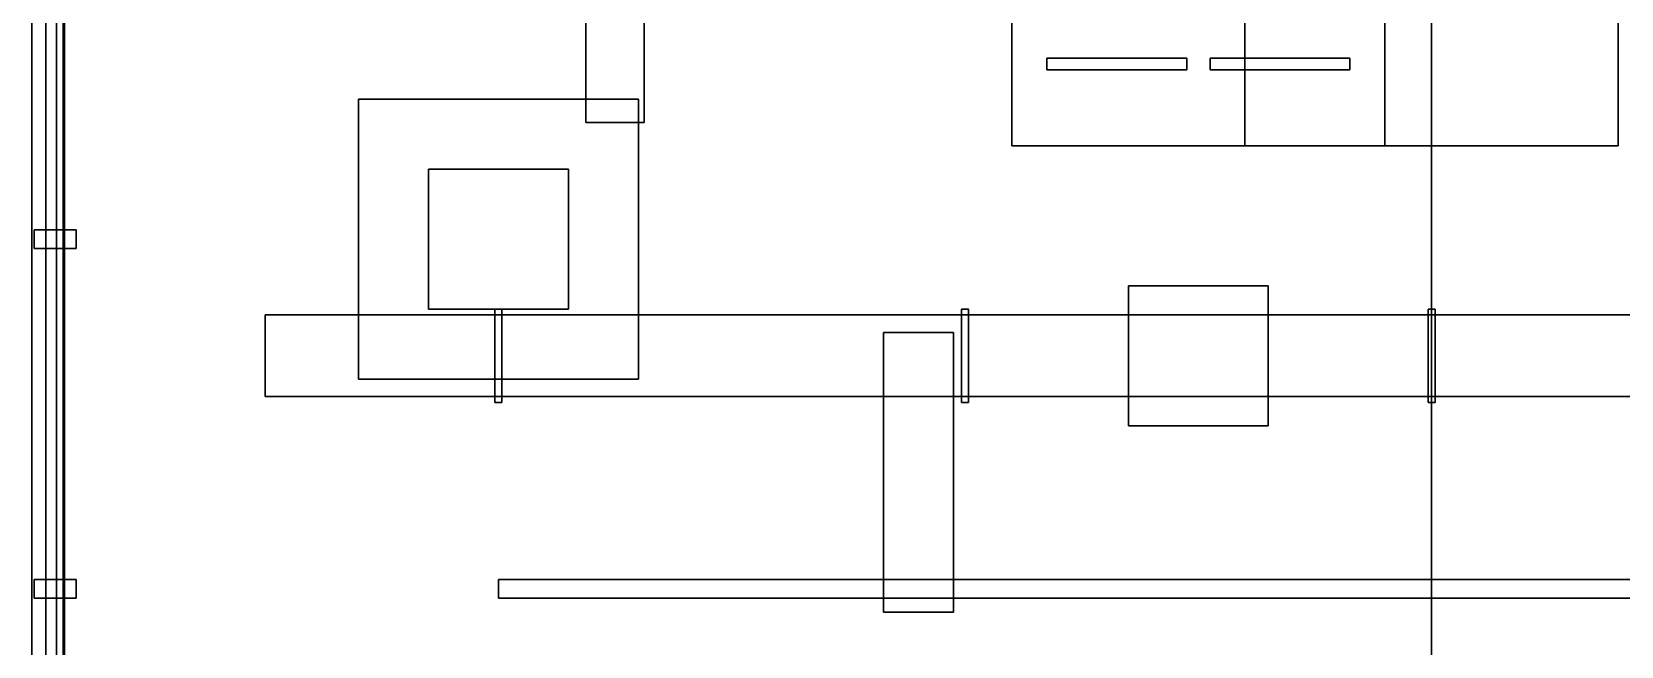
# Model space of a CAD drawing. Extents: x -17000 to 17000, y -13300 to 12090.
# Drawn here: x -17000 to -10188, y -5245 to -2611 of the extents above; entities that cross this region are included whole.
import ezdxf

# ---------------------------------------------------------------- set-up
doc = ezdxf.new("R2010")
doc.units = 0
for name, color, linetype in [('A-FURN', 30, 'CONTINUOUS'), ('A-GLAZ', 5, 'CONTINUOUS'), ('A-WALL', 7, 'CONTINUOUS'), ('E-LITE', 2, 'CONTINUOUS'), ('E-RACK', 5, 'CONTINUOUS'), ('E-TRAY', 1, 'CONTINUOUS'), ('F-SPRN', 1, 'CONTINUOUS'), ('S-COLS', 9, 'CONTINUOUS'), ('S-SLAB', 8, 'CONTINUOUS')]:
    doc.layers.add(name, color=color, linetype=linetype)

msp = doc.modelspace()

# ---------------------------------------------------------------- linework, layer by layer
at = {"layer": 'A-FURN'}
for points in [[(-12800, -3100, 12150), (-11200, -3100, 12150), (-11200, -1900, 12150), (-12800, -1900, 12150)], [(-11200, -3100, 11400), (-12800, -3100, 11400), (-12800, -1900, 11400), (-11200, -1900, 11400)], [(-12800, -3100, 11400), (-12800, -3100, 12150), (-12800, -1900, 12150), (-12800, -1900, 11400)], [(-12800, -3100, 15950), (-11200, -3100, 15950), (-11200, -1900, 15950), (-12800, -1900, 15950)], [(-11200, -3100, 15200), (-12800, -3100, 15200), (-12800, -1900, 15200), (-11200, -1900, 15200)], [(-12800, -3100, 15200), (-12800, -3100, 15950), (-12800, -1900, 15950), (-12800, -1900, 15200)], [(-11800, -3100, 4550), (-10200, -3100, 4550), (-10200, -1900, 4550), (-11800, -1900, 4550)], [(-10200, -3100, 3800), (-11800, -3100, 3800), (-11800, -1900, 3800), (-10200, -1900, 3800)], [(-11800, -3100, 3800), (-11800, -3100, 4550), (-11800, -1900, 4550), (-11800, -1900, 3800)], [(-11800, -3100, 8350), (-10200, -3100, 8350), (-10200, -1900, 8350), (-11800, -1900, 8350)], [(-10200, -3100, 7600), (-11800, -3100, 7600), (-11800, -1900, 7600), (-10200, -1900, 7600)], [(-11800, -3100, 7600), (-11800, -3100, 8350), (-11800, -1900, 8350), (-11800, -1900, 7600)], [(-11800, -3100, 19750), (-10200, -3100, 19750), (-10200, -1900, 19750), (-11800, -1900, 19750)], [(-10200, -3100, 19000), (-11800, -3100, 19000), (-11800, -1900, 19000), (-10200, -1900, 19000)], [(-11800, -3100, 19000), (-11800, -3100, 19750), (-11800, -1900, 19750), (-11800, -1900, 19000)], [(-11200, -3100, 11400), (-11200, -1900, 11400), (-11200, -1900, 12150), (-11200, -3100, 12150)], [(-11200, -3100, 15200), (-11200, -1900, 15200), (-11200, -1900, 15950), (-11200, -3100, 15950)], [(-10200, -3100, 3800), (-10200, -1900, 3800), (-10200, -1900, 4550), (-10200, -3100, 4550)], [(-10200, -3100, 7600), (-10200, -1900, 7600), (-10200, -1900, 8350), (-10200, -3100, 8350)], [(-10200, -3100, 19000), (-10200, -1900, 19000), (-10200, -1900, 19750), (-10200, -3100, 19750)], [(-12650, -2775, 12540), (-12050, -2775, 12540), (-12050, -2725, 12540), (-12650, -2725, 12540)], [(-12050, -2775, 12160), (-12650, -2775, 12160), (-12650, -2725, 12160), (-12050, -2725, 12160)], [(-12650, -2725, 12160), (-12650, -2725, 12540), (-12050, -2725, 12540), (-12050, -2725, 12160)], [(-12650, -2775, 12160), (-12650, -2775, 12540), (-12650, -2725, 12540), (-12650, -2725, 12160)], [(-12650, -2775, 16340), (-12050, -2775, 16340), (-12050, -2725, 16340), (-12650, -2725, 16340)], [(-12050, -2775, 15960), (-12650, -2775, 15960), (-12650, -2725, 15960), (-12050, -2725, 15960)], [(-12650, -2725, 15960), (-12650, -2725, 16340), (-12050, -2725, 16340), (-12050, -2725, 15960)], [(-12650, -2775, 15960), (-12650, -2775, 16340), (-12650, -2725, 16340), (-12650, -2725, 15960)], [(-12050, -2775, 12160), (-12050, -2725, 12160), (-12050, -2725, 12540), (-12050, -2775, 12540)], [(-12050, -2775, 15960), (-12050, -2725, 15960), (-12050, -2725, 16340), (-12050, -2775, 16340)], [(-11950, -2775, 12540), (-11350, -2775, 12540), (-11350, -2725, 12540), (-11950, -2725, 12540)], [(-11350, -2775, 12160), (-11950, -2775, 12160), (-11950, -2725, 12160), (-11350, -2725, 12160)], [(-11950, -2725, 12160), (-11950, -2725, 12540), (-11350, -2725, 12540), (-11350, -2725, 12160)], [(-11950, -2775, 12160), (-11950, -2775, 12540), (-11950, -2725, 12540), (-11950, -2725, 12160)], [(-11950, -2775, 16340), (-11350, -2775, 16340), (-11350, -2725, 16340), (-11950, -2725, 16340)], [(-11350, -2775, 15960), (-11950, -2775, 15960), (-11950, -2725, 15960), (-11350, -2725, 15960)], [(-11950, -2725, 15960), (-11950, -2725, 16340), (-11350, -2725, 16340), (-11350, -2725, 15960)], [(-11950, -2775, 15960), (-11950, -2775, 16340), (-11950, -2725, 16340), (-11950, -2725, 15960)], [(-11350, -2775, 12160), (-11350, -2725, 12160), (-11350, -2725, 12540), (-11350, -2775, 12540)], [(-11350, -2775, 15960), (-11350, -2725, 15960), (-11350, -2725, 16340), (-11350, -2775, 16340)], [(-12650, -2775, 12160), (-12050, -2775, 12160), (-12050, -2775, 12540), (-12650, -2775, 12540)], [(-12650, -2775, 15960), (-12050, -2775, 15960), (-12050, -2775, 16340), (-12650, -2775, 16340)], [(-11950, -2775, 12160), (-11350, -2775, 12160), (-11350, -2775, 12540), (-11950, -2775, 12540)], [(-11950, -2775, 15960), (-11350, -2775, 15960), (-11350, -2775, 16340), (-11950, -2775, 16340)], [(-12800, -3100, 11400), (-11200, -3100, 11400), (-11200, -3100, 12150), (-12800, -3100, 12150)], [(-12800, -3100, 15200), (-11200, -3100, 15200), (-11200, -3100, 15950), (-12800, -3100, 15950)], [(-11800, -3100, 3800), (-10200, -3100, 3800), (-10200, -3100, 4550), (-11800, -3100, 4550)], [(-11800, -3100, 7600), (-10200, -3100, 7600), (-10200, -3100, 8350), (-11800, -3100, 8350)], [(-11800, -3100, 19000), (-10200, -3100, 19000), (-10200, -3100, 19750), (-11800, -3100, 19750)]]:
    msp.add_3dface(points, dxfattribs=at)
at = {"layer": 'A-GLAZ'}
for points in [[(-16940, -11900, 940), (-16860, -11900, 940), (-16860, 11900, 940), (-16940, 11900, 940)], [(-16860, -11900, 860), (-16940, -11900, 860), (-16940, 11900, 860), (-16860, 11900, 860)], [(-16940, -11900, 860), (-16940, -11900, 940), (-16940, 11900, 940), (-16940, 11900, 860)], [(-16940, -11900, 2840), (-16860, -11900, 2840), (-16860, 11900, 2840), (-16940, 11900, 2840)], [(-16860, -11900, 2760), (-16940, -11900, 2760), (-16940, 11900, 2760), (-16860, 11900, 2760)], [(-16940, -11900, 2760), (-16940, -11900, 2840), (-16940, 11900, 2840), (-16940, 11900, 2760)], [(-16940, -11900, 3640), (-16860, -11900, 3640), (-16860, 11900, 3640), (-16940, 11900, 3640)], [(-16860, -11900, 3560), (-16940, -11900, 3560), (-16940, 11900, 3560), (-16860, 11900, 3560)], [(-16940, -11900, 3560), (-16940, -11900, 3640), (-16940, 11900, 3640), (-16940, 11900, 3560)], [(-16940, -11900, 4740), (-16860, -11900, 4740), (-16860, 11900, 4740), (-16940, 11900, 4740)], [(-16860, -11900, 4660), (-16940, -11900, 4660), (-16940, 11900, 4660), (-16860, 11900, 4660)], [(-16940, -11900, 4660), (-16940, -11900, 4740), (-16940, 11900, 4740), (-16940, 11900, 4660)], [(-16940, -11900, 6640), (-16860, -11900, 6640), (-16860, 11900, 6640), (-16940, 11900, 6640)], [(-16860, -11900, 6560), (-16940, -11900, 6560), (-16940, 11900, 6560), (-16860, 11900, 6560)], [(-16940, -11900, 6560), (-16940, -11900, 6640), (-16940, 11900, 6640), (-16940, 11900, 6560)], [(-16940, -11900, 7440), (-16860, -11900, 7440), (-16860, 11900, 7440), (-16940, 11900, 7440)], [(-16860, -11900, 7360), (-16940, -11900, 7360), (-16940, 11900, 7360), (-16860, 11900, 7360)], [(-16940, -11900, 7360), (-16940, -11900, 7440), (-16940, 11900, 7440), (-16940, 11900, 7360)], [(-16940, -11900, 8540), (-16860, -11900, 8540), (-16860, 11900, 8540), (-16940, 11900, 8540)], [(-16860, -11900, 8460), (-16940, -11900, 8460), (-16940, 11900, 8460), (-16860, 11900, 8460)], [(-16940, -11900, 8460), (-16940, -11900, 8540), (-16940, 11900, 8540), (-16940, 11900, 8460)], [(-16940, -11900, 10440), (-16860, -11900, 10440), (-16860, 11900, 10440), (-16940, 11900, 10440)], [(-16860, -11900, 10360), (-16940, -11900, 10360), (-16940, 11900, 10360), (-16860, 11900, 10360)], [(-16940, -11900, 10360), (-16940, -11900, 10440), (-16940, 11900, 10440), (-16940, 11900, 10360)], [(-16940, -11900, 11240), (-16860, -11900, 11240), (-16860, 11900, 11240), (-16940, 11900, 11240)], [(-16860, -11900, 11160), (-16940, -11900, 11160), (-16940, 11900, 11160), (-16860, 11900, 11160)], [(-16940, -11900, 11160), (-16940, -11900, 11240), (-16940, 11900, 11240), (-16940, 11900, 11160)], [(-16940, -11900, 12340), (-16860, -11900, 12340), (-16860, 11900, 12340), (-16940, 11900, 12340)], [(-16860, -11900, 12260), (-16940, -11900, 12260), (-16940, 11900, 12260), (-16860, 11900, 12260)], [(-16940, -11900, 12260), (-16940, -11900, 12340), (-16940, 11900, 12340), (-16940, 11900, 12260)], [(-16940, -11900, 14240), (-16860, -11900, 14240), (-16860, 11900, 14240), (-16940, 11900, 14240)], [(-16860, -11900, 14160), (-16940, -11900, 14160), (-16940, 11900, 14160), (-16860, 11900, 14160)], [(-16940, -11900, 14160), (-16940, -11900, 14240), (-16940, 11900, 14240), (-16940, 11900, 14160)], [(-16940, -11900, 15040), (-16860, -11900, 15040), (-16860, 11900, 15040), (-16940, 11900, 15040)], [(-16860, -11900, 14960), (-16940, -11900, 14960), (-16940, 11900, 14960), (-16860, 11900, 14960)], [(-16940, -11900, 14960), (-16940, -11900, 15040), (-16940, 11900, 15040), (-16940, 11900, 14960)], [(-16940, -11900, 16140), (-16860, -11900, 16140), (-16860, 11900, 16140), (-16940, 11900, 16140)], [(-16860, -11900, 16060), (-16940, -11900, 16060), (-16940, 11900, 16060), (-16860, 11900, 16060)], [(-16940, -11900, 16060), (-16940, -11900, 16140), (-16940, 11900, 16140), (-16940, 11900, 16060)], [(-16940, -11900, 18040), (-16860, -11900, 18040), (-16860, 11900, 18040), (-16940, 11900, 18040)], [(-16860, -11900, 17960), (-16940, -11900, 17960), (-16940, 11900, 17960), (-16860, 11900, 17960)], [(-16940, -11900, 17960), (-16940, -11900, 18040), (-16940, 11900, 18040), (-16940, 11900, 17960)], [(-16940, -11900, 18840), (-16860, -11900, 18840), (-16860, 11900, 18840), (-16940, 11900, 18840)], [(-16860, -11900, 18760), (-16940, -11900, 18760), (-16940, 11900, 18760), (-16860, 11900, 18760)], [(-16940, -11900, 18760), (-16940, -11900, 18840), (-16940, 11900, 18840), (-16940, 11900, 18760)], [(-16940, -11900, 19940), (-16860, -11900, 19940), (-16860, 11900, 19940), (-16940, 11900, 19940)], [(-16860, -11900, 19860), (-16940, -11900, 19860), (-16940, 11900, 19860), (-16860, 11900, 19860)], [(-16940, -11900, 19860), (-16940, -11900, 19940), (-16940, 11900, 19940), (-16940, 11900, 19860)], [(-16940, -11900, 21840), (-16860, -11900, 21840), (-16860, 11900, 21840), (-16940, 11900, 21840)], [(-16860, -11900, 21760), (-16940, -11900, 21760), (-16940, 11900, 21760), (-16860, 11900, 21760)], [(-16940, -11900, 21760), (-16940, -11900, 21840), (-16940, 11900, 21840), (-16940, 11900, 21760)], [(-16940, -11900, 22640), (-16860, -11900, 22640), (-16860, 11900, 22640), (-16940, 11900, 22640)], [(-16860, -11900, 22560), (-16940, -11900, 22560), (-16940, 11900, 22560), (-16860, 11900, 22560)], [(-16940, -11900, 22560), (-16940, -11900, 22640), (-16940, 11900, 22640), (-16940, 11900, 22560)], [(-16940, -11900, 23740), (-16860, -11900, 23740), (-16860, 11900, 23740), (-16940, 11900, 23740)], [(-16860, -11900, 23660), (-16940, -11900, 23660), (-16940, 11900, 23660), (-16860, 11900, 23660)], [(-16940, -11900, 23660), (-16940, -11900, 23740), (-16940, 11900, 23740), (-16940, 11900, 23660)], [(-16940, -11900, 25640), (-16860, -11900, 25640), (-16860, 11900, 25640), (-16940, 11900, 25640)], [(-16860, -11900, 25560), (-16940, -11900, 25560), (-16940, 11900, 25560), (-16860, 11900, 25560)], [(-16940, -11900, 25560), (-16940, -11900, 25640), (-16940, 11900, 25640), (-16940, 11900, 25560)], [(-16940, -11900, 26440), (-16860, -11900, 26440), (-16860, 11900, 26440), (-16940, 11900, 26440)], [(-16860, -11900, 26360), (-16940, -11900, 26360), (-16940, 11900, 26360), (-16860, 11900, 26360)], [(-16940, -11900, 26360), (-16940, -11900, 26440), (-16940, 11900, 26440), (-16940, 11900, 26360)], [(-16860, -11900, 860), (-16860, 11900, 860), (-16860, 11900, 940), (-16860, -11900, 940)], [(-16860, -11900, 2760), (-16860, 11900, 2760), (-16860, 11900, 2840), (-16860, -11900, 2840)], [(-16860, -11900, 3560), (-16860, 11900, 3560), (-16860, 11900, 3640), (-16860, -11900, 3640)], [(-16860, -11900, 4660), (-16860, 11900, 4660), (-16860, 11900, 4740), (-16860, -11900, 4740)], [(-16860, -11900, 6560), (-16860, 11900, 6560), (-16860, 11900, 6640), (-16860, -11900, 6640)], [(-16860, -11900, 7360), (-16860, 11900, 7360), (-16860, 11900, 7440), (-16860, -11900, 7440)], [(-16860, -11900, 8460), (-16860, 11900, 8460), (-16860, 11900, 8540), (-16860, -11900, 8540)], [(-16860, -11900, 10360), (-16860, 11900, 10360), (-16860, 11900, 10440), (-16860, -11900, 10440)], [(-16860, -11900, 11160), (-16860, 11900, 11160), (-16860, 11900, 11240), (-16860, -11900, 11240)], [(-16860, -11900, 12260), (-16860, 11900, 12260), (-16860, 11900, 12340), (-16860, -11900, 12340)], [(-16860, -11900, 14160), (-16860, 11900, 14160), (-16860, 11900, 14240), (-16860, -11900, 14240)], [(-16860, -11900, 14960), (-16860, 11900, 14960), (-16860, 11900, 15040), (-16860, -11900, 15040)], [(-16860, -11900, 16060), (-16860, 11900, 16060), (-16860, 11900, 16140), (-16860, -11900, 16140)], [(-16860, -11900, 17960), (-16860, 11900, 17960), (-16860, 11900, 18040), (-16860, -11900, 18040)], [(-16860, -11900, 18760), (-16860, 11900, 18760), (-16860, 11900, 18840), (-16860, -11900, 18840)], [(-16860, -11900, 19860), (-16860, 11900, 19860), (-16860, 11900, 19940), (-16860, -11900, 19940)], [(-16860, -11900, 21760), (-16860, 11900, 21760), (-16860, 11900, 21840), (-16860, -11900, 21840)], [(-16860, -11900, 22560), (-16860, 11900, 22560), (-16860, 11900, 22640), (-16860, -11900, 22640)], [(-16860, -11900, 23660), (-16860, 11900, 23660), (-16860, 11900, 23740), (-16860, -11900, 23740)], [(-16860, -11900, 25560), (-16860, 11900, 25560), (-16860, 11900, 25640), (-16860, -11900, 25640)], [(-16860, -11900, 26360), (-16860, 11900, 26360), (-16860, 11900, 26440), (-16860, -11900, 26440)], [(-16894, -11800, 3600), (-16866, -11800, 3600), (-16866, 11800, 3600), (-16894, 11800, 3600)], [(-16866, -11800, 200), (-16894, -11800, 200), (-16894, 11800, 200), (-16866, 11800, 200)], [(-16894, -11800, 200), (-16894, -11800, 3600), (-16894, 11800, 3600), (-16894, 11800, 200)], [(-16894, -11800, 7400), (-16866, -11800, 7400), (-16866, 11800, 7400), (-16894, 11800, 7400)], [(-16866, -11800, 4000), (-16894, -11800, 4000), (-16894, 11800, 4000), (-16866, 11800, 4000)], [(-16894, -11800, 4000), (-16894, -11800, 7400), (-16894, 11800, 7400), (-16894, 11800, 4000)], [(-16894, -11800, 11200), (-16866, -11800, 11200), (-16866, 11800, 11200), (-16894, 11800, 11200)], [(-16866, -11800, 7800), (-16894, -11800, 7800), (-16894, 11800, 7800), (-16866, 11800, 7800)], [(-16894, -11800, 7800), (-16894, -11800, 11200), (-16894, 11800, 11200), (-16894, 11800, 7800)], [(-16894, -11800, 15000), (-16866, -11800, 15000), (-16866, 11800, 15000), (-16894, 11800, 15000)], [(-16866, -11800, 11600), (-16894, -11800, 11600), (-16894, 11800, 11600), (-16866, 11800, 11600)], [(-16894, -11800, 11600), (-16894, -11800, 15000), (-16894, 11800, 15000), (-16894, 11800, 11600)], [(-16894, -11800, 18800), (-16866, -11800, 18800), (-16866, 11800, 18800), (-16894, 11800, 18800)], [(-16866, -11800, 15400), (-16894, -11800, 15400), (-16894, 11800, 15400), (-16866, 11800, 15400)], [(-16894, -11800, 15400), (-16894, -11800, 18800), (-16894, 11800, 18800), (-16894, 11800, 15400)], [(-16894, -11800, 22600), (-16866, -11800, 22600), (-16866, 11800, 22600), (-16894, 11800, 22600)], [(-16866, -11800, 19200), (-16894, -11800, 19200), (-16894, 11800, 19200), (-16866, 11800, 19200)], [(-16894, -11800, 19200), (-16894, -11800, 22600), (-16894, 11800, 22600), (-16894, 11800, 19200)], [(-16894, -11800, 26400), (-16866, -11800, 26400), (-16866, 11800, 26400), (-16894, 11800, 26400)], [(-16866, -11800, 23000), (-16894, -11800, 23000), (-16894, 11800, 23000), (-16866, 11800, 23000)], [(-16894, -11800, 23000), (-16894, -11800, 26400), (-16894, 11800, 26400), (-16894, 11800, 23000)], [(-16866, -11800, 200), (-16866, 11800, 200), (-16866, 11800, 3600), (-16866, -11800, 3600)], [(-16866, -11800, 4000), (-16866, 11800, 4000), (-16866, 11800, 7400), (-16866, -11800, 7400)], [(-16866, -11800, 7800), (-16866, 11800, 7800), (-16866, 11800, 11200), (-16866, -11800, 11200)], [(-16866, -11800, 11600), (-16866, 11800, 11600), (-16866, 11800, 15000), (-16866, -11800, 15000)], [(-16866, -11800, 15400), (-16866, 11800, 15400), (-16866, 11800, 18800), (-16866, -11800, 18800)], [(-16866, -11800, 19200), (-16866, 11800, 19200), (-16866, 11800, 22600), (-16866, -11800, 22600)], [(-16866, -11800, 23000), (-16866, 11800, 23000), (-16866, 11800, 26400), (-16866, -11800, 26400)], [(-16990, -3540, 3625), (-16810, -3540, 3625), (-16810, -3460, 3625), (-16990, -3460, 3625)], [(-16810, -3540, 175), (-16990, -3540, 175), (-16990, -3460, 175), (-16810, -3460, 175)], [(-16990, -3460, 175), (-16990, -3460, 3625), (-16810, -3460, 3625), (-16810, -3460, 175)], [(-16990, -3540, 175), (-16990, -3540, 3625), (-16990, -3460, 3625), (-16990, -3460, 175)], [(-16990, -3540, 7425), (-16810, -3540, 7425), (-16810, -3460, 7425), (-16990, -3460, 7425)], [(-16810, -3540, 3975), (-16990, -3540, 3975), (-16990, -3460, 3975), (-16810, -3460, 3975)], [(-16990, -3460, 3975), (-16990, -3460, 7425), (-16810, -3460, 7425), (-16810, -3460, 3975)], [(-16990, -3540, 3975), (-16990, -3540, 7425), (-16990, -3460, 7425), (-16990, -3460, 3975)], [(-16990, -3540, 11225), (-16810, -3540, 11225), (-16810, -3460, 11225), (-16990, -3460, 11225)], [(-16810, -3540, 7775), (-16990, -3540, 7775), (-16990, -3460, 7775), (-16810, -3460, 7775)], [(-16990, -3460, 7775), (-16990, -3460, 11225), (-16810, -3460, 11225), (-16810, -3460, 7775)], [(-16990, -3540, 7775), (-16990, -3540, 11225), (-16990, -3460, 11225), (-16990, -3460, 7775)], [(-16990, -3540, 15025), (-16810, -3540, 15025), (-16810, -3460, 15025), (-16990, -3460, 15025)], [(-16810, -3540, 11575), (-16990, -3540, 11575), (-16990, -3460, 11575), (-16810, -3460, 11575)], [(-16990, -3460, 11575), (-16990, -3460, 15025), (-16810, -3460, 15025), (-16810, -3460, 11575)], [(-16990, -3540, 11575), (-16990, -3540, 15025), (-16990, -3460, 15025), (-16990, -3460, 11575)], [(-16990, -3540, 18825), (-16810, -3540, 18825), (-16810, -3460, 18825), (-16990, -3460, 18825)], [(-16810, -3540, 15375), (-16990, -3540, 15375), (-16990, -3460, 15375), (-16810, -3460, 15375)], [(-16990, -3460, 15375), (-16990, -3460, 18825), (-16810, -3460, 18825), (-16810, -3460, 15375)], [(-16990, -3540, 15375), (-16990, -3540, 18825), (-16990, -3460, 18825), (-16990, -3460, 15375)], [(-16990, -3540, 22625), (-16810, -3540, 22625), (-16810, -3460, 22625), (-16990, -3460, 22625)], [(-16810, -3540, 19175), (-16990, -3540, 19175), (-16990, -3460, 19175), (-16810, -3460, 19175)], [(-16990, -3460, 19175), (-16990, -3460, 22625), (-16810, -3460, 22625), (-16810, -3460, 19175)], [(-16990, -3540, 19175), (-16990, -3540, 22625), (-16990, -3460, 22625), (-16990, -3460, 19175)], [(-16990, -3540, 26425), (-16810, -3540, 26425), (-16810, -3460, 26425), (-16990, -3460, 26425)], [(-16810, -3540, 22975), (-16990, -3540, 22975), (-16990, -3460, 22975), (-16810, -3460, 22975)], [(-16990, -3460, 22975), (-16990, -3460, 26425), (-16810, -3460, 26425), (-16810, -3460, 22975)], [(-16990, -3540, 22975), (-16990, -3540, 26425), (-16990, -3460, 26425), (-16990, -3460, 22975)], [(-16810, -3540, 175), (-16810, -3460, 175), (-16810, -3460, 3625), (-16810, -3540, 3625)], [(-16810, -3540, 3975), (-16810, -3460, 3975), (-16810, -3460, 7425), (-16810, -3540, 7425)], [(-16810, -3540, 7775), (-16810, -3460, 7775), (-16810, -3460, 11225), (-16810, -3540, 11225)], [(-16810, -3540, 11575), (-16810, -3460, 11575), (-16810, -3460, 15025), (-16810, -3540, 15025)], [(-16810, -3540, 15375), (-16810, -3460, 15375), (-16810, -3460, 18825), (-16810, -3540, 18825)], [(-16810, -3540, 19175), (-16810, -3460, 19175), (-16810, -3460, 22625), (-16810, -3540, 22625)], [(-16810, -3540, 22975), (-16810, -3460, 22975), (-16810, -3460, 26425), (-16810, -3540, 26425)], [(-16990, -3540, 175), (-16810, -3540, 175), (-16810, -3540, 3625), (-16990, -3540, 3625)], [(-16990, -3540, 3975), (-16810, -3540, 3975), (-16810, -3540, 7425), (-16990, -3540, 7425)], [(-16990, -3540, 7775), (-16810, -3540, 7775), (-16810, -3540, 11225), (-16990, -3540, 11225)], [(-16990, -3540, 11575), (-16810, -3540, 11575), (-16810, -3540, 15025), (-16990, -3540, 15025)], [(-16990, -3540, 15375), (-16810, -3540, 15375), (-16810, -3540, 18825), (-16990, -3540, 18825)], [(-16990, -3540, 19175), (-16810, -3540, 19175), (-16810, -3540, 22625), (-16990, -3540, 22625)], [(-16990, -3540, 22975), (-16810, -3540, 22975), (-16810, -3540, 26425), (-16990, -3540, 26425)], [(-16990, -5040, 3625), (-16810, -5040, 3625), (-16810, -4960, 3625), (-16990, -4960, 3625)], [(-16810, -5040, 175), (-16990, -5040, 175), (-16990, -4960, 175), (-16810, -4960, 175)], [(-16990, -4960, 175), (-16990, -4960, 3625), (-16810, -4960, 3625), (-16810, -4960, 175)], [(-16990, -5040, 175), (-16990, -5040, 3625), (-16990, -4960, 3625), (-16990, -4960, 175)], [(-16990, -5040, 7425), (-16810, -5040, 7425), (-16810, -4960, 7425), (-16990, -4960, 7425)], [(-16810, -5040, 3975), (-16990, -5040, 3975), (-16990, -4960, 3975), (-16810, -4960, 3975)], [(-16990, -4960, 3975), (-16990, -4960, 7425), (-16810, -4960, 7425), (-16810, -4960, 3975)], [(-16990, -5040, 3975), (-16990, -5040, 7425), (-16990, -4960, 7425), (-16990, -4960, 3975)], [(-16990, -5040, 11225), (-16810, -5040, 11225), (-16810, -4960, 11225), (-16990, -4960, 11225)], [(-16810, -5040, 7775), (-16990, -5040, 7775), (-16990, -4960, 7775), (-16810, -4960, 7775)], [(-16990, -4960, 7775), (-16990, -4960, 11225), (-16810, -4960, 11225), (-16810, -4960, 7775)], [(-16990, -5040, 7775), (-16990, -5040, 11225), (-16990, -4960, 11225), (-16990, -4960, 7775)], [(-16990, -5040, 15025), (-16810, -5040, 15025), (-16810, -4960, 15025), (-16990, -4960, 15025)], [(-16810, -5040, 11575), (-16990, -5040, 11575), (-16990, -4960, 11575), (-16810, -4960, 11575)], [(-16990, -4960, 11575), (-16990, -4960, 15025), (-16810, -4960, 15025), (-16810, -4960, 11575)], [(-16990, -5040, 11575), (-16990, -5040, 15025), (-16990, -4960, 15025), (-16990, -4960, 11575)], [(-16990, -5040, 18825), (-16810, -5040, 18825), (-16810, -4960, 18825), (-16990, -4960, 18825)], [(-16810, -5040, 15375), (-16990, -5040, 15375), (-16990, -4960, 15375), (-16810, -4960, 15375)], [(-16990, -4960, 15375), (-16990, -4960, 18825), (-16810, -4960, 18825), (-16810, -4960, 15375)], [(-16990, -5040, 15375), (-16990, -5040, 18825), (-16990, -4960, 18825), (-16990, -4960, 15375)], [(-16990, -5040, 22625), (-16810, -5040, 22625), (-16810, -4960, 22625), (-16990, -4960, 22625)], [(-16810, -5040, 19175), (-16990, -5040, 19175), (-16990, -4960, 19175), (-16810, -4960, 19175)], [(-16990, -4960, 19175), (-16990, -4960, 22625), (-16810, -4960, 22625), (-16810, -4960, 19175)], [(-16990, -5040, 19175), (-16990, -5040, 22625), (-16990, -4960, 22625), (-16990, -4960, 19175)], [(-16990, -5040, 26425), (-16810, -5040, 26425), (-16810, -4960, 26425), (-16990, -4960, 26425)], [(-16810, -5040, 22975), (-16990, -5040, 22975), (-16990, -4960, 22975), (-16810, -4960, 22975)], [(-16990, -4960, 22975), (-16990, -4960, 26425), (-16810, -4960, 26425), (-16810, -4960, 22975)], [(-16990, -5040, 22975), (-16990, -5040, 26425), (-16990, -4960, 26425), (-16990, -4960, 22975)], [(-16810, -5040, 175), (-16810, -4960, 175), (-16810, -4960, 3625), (-16810, -5040, 3625)], [(-16810, -5040, 3975), (-16810, -4960, 3975), (-16810, -4960, 7425), (-16810, -5040, 7425)], [(-16810, -5040, 7775), (-16810, -4960, 7775), (-16810, -4960, 11225), (-16810, -5040, 11225)], [(-16810, -5040, 11575), (-16810, -4960, 11575), (-16810, -4960, 15025), (-16810, -5040, 15025)], [(-16810, -5040, 15375), (-16810, -4960, 15375), (-16810, -4960, 18825), (-16810, -5040, 18825)], [(-16810, -5040, 19175), (-16810, -4960, 19175), (-16810, -4960, 22625), (-16810, -5040, 22625)], [(-16810, -5040, 22975), (-16810, -4960, 22975), (-16810, -4960, 26425), (-16810, -5040, 26425)], [(-16990, -5040, 175), (-16810, -5040, 175), (-16810, -5040, 3625), (-16990, -5040, 3625)], [(-16990, -5040, 3975), (-16810, -5040, 3975), (-16810, -5040, 7425), (-16990, -5040, 7425)], [(-16990, -5040, 7775), (-16810, -5040, 7775), (-16810, -5040, 11225), (-16990, -5040, 11225)], [(-16990, -5040, 11575), (-16810, -5040, 11575), (-16810, -5040, 15025), (-16990, -5040, 15025)], [(-16990, -5040, 15375), (-16810, -5040, 15375), (-16810, -5040, 18825), (-16990, -5040, 18825)], [(-16990, -5040, 19175), (-16810, -5040, 19175), (-16810, -5040, 22625), (-16990, -5040, 22625)], [(-16990, -5040, 22975), (-16810, -5040, 22975), (-16810, -5040, 26425), (-16990, -5040, 26425)]]:
    msp.add_3dface(points, dxfattribs=at)
at = {"layer": 'A-WALL'}
for points in [[(-11000, -6000, 26000), (11000, -6000, 26000), (11000, 6000, 26000), (-11000, 6000, 26000)], [(11000, -6000, 22800), (-11000, -6000, 22800), (-11000, 6000, 22800), (11000, 6000, 22800)], [(-11000, -6000, 22800), (-11000, -6000, 26000), (-11000, 6000, 26000), (-11000, 6000, 22800)], [(-14625, -3000, 3625), (-14375, -3000, 3625), (-14375, 3000, 3625), (-14625, 3000, 3625)], [(-14375, -3000, 175), (-14625, -3000, 175), (-14625, 3000, 175), (-14375, 3000, 175)], [(-14625, -3000, 175), (-14625, -3000, 3625), (-14625, 3000, 3625), (-14625, 3000, 175)], [(-14625, -3000, 7425), (-14375, -3000, 7425), (-14375, 3000, 7425), (-14625, 3000, 7425)], [(-14375, -3000, 3975), (-14625, -3000, 3975), (-14625, 3000, 3975), (-14375, 3000, 3975)], [(-14625, -3000, 3975), (-14625, -3000, 7425), (-14625, 3000, 7425), (-14625, 3000, 3975)], [(-14625, -3000, 11225), (-14375, -3000, 11225), (-14375, 3000, 11225), (-14625, 3000, 11225)], [(-14375, -3000, 7775), (-14625, -3000, 7775), (-14625, 3000, 7775), (-14375, 3000, 7775)], [(-14625, -3000, 7775), (-14625, -3000, 11225), (-14625, 3000, 11225), (-14625, 3000, 7775)], [(-14625, -3000, 15025), (-14375, -3000, 15025), (-14375, 3000, 15025), (-14625, 3000, 15025)], [(-14375, -3000, 11575), (-14625, -3000, 11575), (-14625, 3000, 11575), (-14375, 3000, 11575)], [(-14625, -3000, 11575), (-14625, -3000, 15025), (-14625, 3000, 15025), (-14625, 3000, 11575)], [(-14625, -3000, 18825), (-14375, -3000, 18825), (-14375, 3000, 18825), (-14625, 3000, 18825)], [(-14375, -3000, 15375), (-14625, -3000, 15375), (-14625, 3000, 15375), (-14375, 3000, 15375)], [(-14625, -3000, 15375), (-14625, -3000, 18825), (-14625, 3000, 18825), (-14625, 3000, 15375)], [(-14625, -3000, 22625), (-14375, -3000, 22625), (-14375, 3000, 22625), (-14625, 3000, 22625)], [(-14375, -3000, 19175), (-14625, -3000, 19175), (-14625, 3000, 19175), (-14375, 3000, 19175)], [(-14625, -3000, 19175), (-14625, -3000, 22625), (-14625, 3000, 22625), (-14625, 3000, 19175)], [(-14375, -3000, 175), (-14375, 3000, 175), (-14375, 3000, 3625), (-14375, -3000, 3625)], [(-14375, -3000, 3975), (-14375, 3000, 3975), (-14375, 3000, 7425), (-14375, -3000, 7425)], [(-14375, -3000, 7775), (-14375, 3000, 7775), (-14375, 3000, 11225), (-14375, -3000, 11225)], [(-14375, -3000, 11575), (-14375, 3000, 11575), (-14375, 3000, 15025), (-14375, -3000, 15025)], [(-14375, -3000, 15375), (-14375, 3000, 15375), (-14375, 3000, 18825), (-14375, -3000, 18825)], [(-14375, -3000, 19175), (-14375, 3000, 19175), (-14375, 3000, 22625), (-14375, -3000, 22625)], [(-14625, -3000, 175), (-14375, -3000, 175), (-14375, -3000, 3625), (-14625, -3000, 3625)], [(-14625, -3000, 3975), (-14375, -3000, 3975), (-14375, -3000, 7425), (-14625, -3000, 7425)], [(-14625, -3000, 7775), (-14375, -3000, 7775), (-14375, -3000, 11225), (-14625, -3000, 11225)], [(-14625, -3000, 11575), (-14375, -3000, 11575), (-14375, -3000, 15025), (-14625, -3000, 15025)], [(-14625, -3000, 15375), (-14375, -3000, 15375), (-14375, -3000, 18825), (-14625, -3000, 18825)], [(-14625, -3000, 19175), (-14375, -3000, 19175), (-14375, -3000, 22625), (-14625, -3000, 22625)]]:
    msp.add_3dface(points, dxfattribs=at)
at = {"layer": 'E-LITE'}
for points in [[(-12300, -4300, 14120), (-11700, -4300, 14120), (-11700, -3700, 14120), (-12300, -3700, 14120)], [(-11700, -4300, 14080), (-12300, -4300, 14080), (-12300, -3700, 14080), (-11700, -3700, 14080)], [(-12300, -3700, 14080), (-12300, -3700, 14120), (-11700, -3700, 14120), (-11700, -3700, 14080)], [(-12300, -4300, 14080), (-12300, -4300, 14120), (-12300, -3700, 14120), (-12300, -3700, 14080)], [(-12300, -4300, 17920), (-11700, -4300, 17920), (-11700, -3700, 17920), (-12300, -3700, 17920)], [(-11700, -4300, 17880), (-12300, -4300, 17880), (-12300, -3700, 17880), (-11700, -3700, 17880)], [(-12300, -3700, 17880), (-12300, -3700, 17920), (-11700, -3700, 17920), (-11700, -3700, 17880)], [(-12300, -4300, 17880), (-12300, -4300, 17920), (-12300, -3700, 17920), (-12300, -3700, 17880)], [(-11700, -4300, 14080), (-11700, -3700, 14080), (-11700, -3700, 14120), (-11700, -4300, 14120)], [(-11700, -4300, 17880), (-11700, -3700, 17880), (-11700, -3700, 17920), (-11700, -4300, 17920)], [(-12300, -4300, 14080), (-11700, -4300, 14080), (-11700, -4300, 14120), (-12300, -4300, 14120)], [(-12300, -4300, 17880), (-11700, -4300, 17880), (-11700, -4300, 17920), (-12300, -4300, 17920)]]:
    msp.add_3dface(points, dxfattribs=at)
at = {"layer": 'E-RACK'}
for points in [[(-13350, -5100, 13600), (-13050, -5100, 13600), (-13050, -3900, 13600), (-13350, -3900, 13600)], [(-13050, -5100, 12200), (-13350, -5100, 12200), (-13350, -3900, 12200), (-13050, -3900, 12200)], [(-13350, -3900, 12200), (-13350, -3900, 13600), (-13050, -3900, 13600), (-13050, -3900, 12200)], [(-13350, -5100, 12200), (-13350, -5100, 13600), (-13350, -3900, 13600), (-13350, -3900, 12200)], [(-13350, -5100, 17400), (-13050, -5100, 17400), (-13050, -3900, 17400), (-13350, -3900, 17400)], [(-13050, -5100, 16000), (-13350, -5100, 16000), (-13350, -3900, 16000), (-13050, -3900, 16000)], [(-13350, -3900, 16000), (-13350, -3900, 17400), (-13050, -3900, 17400), (-13050, -3900, 16000)], [(-13350, -5100, 16000), (-13350, -5100, 17400), (-13350, -3900, 17400), (-13350, -3900, 16000)], [(-13050, -5100, 12200), (-13050, -3900, 12200), (-13050, -3900, 13600), (-13050, -5100, 13600)], [(-13050, -5100, 16000), (-13050, -3900, 16000), (-13050, -3900, 17400), (-13050, -5100, 17400)], [(-13350, -5100, 12200), (-13050, -5100, 12200), (-13050, -5100, 13600), (-13350, -5100, 13600)], [(-13350, -5100, 16000), (-13050, -5100, 16000), (-13050, -5100, 17400), (-13350, -5100, 17400)]]:
    msp.add_3dface(points, dxfattribs=at)
at = {"layer": 'E-TRAY'}
for points in [[(-15015, -4200, 14750), (-14985, -4200, 14750), (-14985, -3800, 14750), (-15015, -3800, 14750)], [(-14985, -4200, 14050), (-15015, -4200, 14050), (-15015, -3800, 14050), (-14985, -3800, 14050)], [(-15015, -3800, 14050), (-15015, -3800, 14750), (-14985, -3800, 14750), (-14985, -3800, 14050)], [(-15015, -4200, 14050), (-15015, -4200, 14750), (-15015, -3800, 14750), (-15015, -3800, 14050)], [(-15015, -4200, 18550), (-14985, -4200, 18550), (-14985, -3800, 18550), (-15015, -3800, 18550)], [(-14985, -4200, 17850), (-15015, -4200, 17850), (-15015, -3800, 17850), (-14985, -3800, 17850)], [(-15015, -3800, 17850), (-15015, -3800, 18550), (-14985, -3800, 18550), (-14985, -3800, 17850)], [(-15015, -4200, 17850), (-15015, -4200, 18550), (-15015, -3800, 18550), (-15015, -3800, 17850)], [(-14985, -4200, 14050), (-14985, -3800, 14050), (-14985, -3800, 14750), (-14985, -4200, 14750)], [(-14985, -4200, 17850), (-14985, -3800, 17850), (-14985, -3800, 18550), (-14985, -4200, 18550)], [(-13015, -4200, 14750), (-12985, -4200, 14750), (-12985, -3800, 14750), (-13015, -3800, 14750)], [(-12985, -4200, 14050), (-13015, -4200, 14050), (-13015, -3800, 14050), (-12985, -3800, 14050)], [(-13015, -3800, 14050), (-13015, -3800, 14750), (-12985, -3800, 14750), (-12985, -3800, 14050)], [(-13015, -4200, 14050), (-13015, -4200, 14750), (-13015, -3800, 14750), (-13015, -3800, 14050)], [(-13015, -4200, 18550), (-12985, -4200, 18550), (-12985, -3800, 18550), (-13015, -3800, 18550)], [(-12985, -4200, 17850), (-13015, -4200, 17850), (-13015, -3800, 17850), (-12985, -3800, 17850)], [(-13015, -3800, 17850), (-13015, -3800, 18550), (-12985, -3800, 18550), (-12985, -3800, 17850)], [(-13015, -4200, 17850), (-13015, -4200, 18550), (-13015, -3800, 18550), (-13015, -3800, 17850)], [(-12985, -4200, 14050), (-12985, -3800, 14050), (-12985, -3800, 14750), (-12985, -4200, 14750)], [(-12985, -4200, 17850), (-12985, -3800, 17850), (-12985, -3800, 18550), (-12985, -4200, 18550)], [(-11015, -4200, 14750), (-10985, -4200, 14750), (-10985, -3800, 14750), (-11015, -3800, 14750)], [(-10985, -4200, 14050), (-11015, -4200, 14050), (-11015, -3800, 14050), (-10985, -3800, 14050)], [(-11015, -3800, 14050), (-11015, -3800, 14750), (-10985, -3800, 14750), (-10985, -3800, 14050)], [(-11015, -4200, 14050), (-11015, -4200, 14750), (-11015, -3800, 14750), (-11015, -3800, 14050)], [(-11015, -4200, 18550), (-10985, -4200, 18550), (-10985, -3800, 18550), (-11015, -3800, 18550)], [(-10985, -4200, 17850), (-11015, -4200, 17850), (-11015, -3800, 17850), (-10985, -3800, 17850)], [(-11015, -3800, 17850), (-11015, -3800, 18550), (-10985, -3800, 18550), (-10985, -3800, 17850)], [(-11015, -4200, 17850), (-11015, -4200, 18550), (-11015, -3800, 18550), (-11015, -3800, 17850)], [(-10985, -4200, 14050), (-10985, -3800, 14050), (-10985, -3800, 14750), (-10985, -4200, 14750)], [(-10985, -4200, 17850), (-10985, -3800, 17850), (-10985, -3800, 18550), (-10985, -4200, 18550)], [(-16000, -4175, 14080), (16000, -4175, 14080), (16000, -3825, 14080), (-16000, -3825, 14080)], [(16000, -4175, 14020), (-16000, -4175, 14020), (-16000, -3825, 14020), (16000, -3825, 14020)], [(-16000, -3825, 14020), (-16000, -3825, 14080), (16000, -3825, 14080), (16000, -3825, 14020)], [(-16000, -4175, 14020), (-16000, -4175, 14080), (-16000, -3825, 14080), (-16000, -3825, 14020)], [(-16000, -4175, 17880), (16000, -4175, 17880), (16000, -3825, 17880), (-16000, -3825, 17880)], [(16000, -4175, 17820), (-16000, -4175, 17820), (-16000, -3825, 17820), (16000, -3825, 17820)], [(-16000, -3825, 17820), (-16000, -3825, 17880), (16000, -3825, 17880), (16000, -3825, 17820)], [(-16000, -4175, 17820), (-16000, -4175, 17880), (-16000, -3825, 17880), (-16000, -3825, 17820)], [(-16000, -4175, 14020), (16000, -4175, 14020), (16000, -4175, 14080), (-16000, -4175, 14080)], [(-16000, -4175, 17820), (16000, -4175, 17820), (16000, -4175, 17880), (-16000, -4175, 17880)], [(-15015, -4200, 14050), (-14985, -4200, 14050), (-14985, -4200, 14750), (-15015, -4200, 14750)], [(-15015, -4200, 17850), (-14985, -4200, 17850), (-14985, -4200, 18550), (-15015, -4200, 18550)], [(-13015, -4200, 14050), (-12985, -4200, 14050), (-12985, -4200, 14750), (-13015, -4200, 14750)], [(-13015, -4200, 17850), (-12985, -4200, 17850), (-12985, -4200, 18550), (-13015, -4200, 18550)], [(-11015, -4200, 14050), (-10985, -4200, 14050), (-10985, -4200, 14750), (-11015, -4200, 14750)], [(-11015, -4200, 17850), (-10985, -4200, 17850), (-10985, -4200, 18550), (-11015, -4200, 18550)]]:
    msp.add_3dface(points, dxfattribs=at)
at = {"layer": 'F-SPRN'}
for points in [[(-15000, -5040, 14790), (15000, -5040, 14790), (15000, -4960, 14790), (-15000, -4960, 14790)], [(15000, -5040, 14710), (-15000, -5040, 14710), (-15000, -4960, 14710), (15000, -4960, 14710)], [(-15000, -4960, 14710), (-15000, -4960, 14790), (15000, -4960, 14790), (15000, -4960, 14710)], [(-15000, -5040, 14710), (-15000, -5040, 14790), (-15000, -4960, 14790), (-15000, -4960, 14710)], [(-15000, -5040, 18590), (15000, -5040, 18590), (15000, -4960, 18590), (-15000, -4960, 18590)], [(15000, -5040, 18510), (-15000, -5040, 18510), (-15000, -4960, 18510), (15000, -4960, 18510)], [(-15000, -4960, 18510), (-15000, -4960, 18590), (15000, -4960, 18590), (15000, -4960, 18510)], [(-15000, -5040, 18510), (-15000, -5040, 18590), (-15000, -4960, 18590), (-15000, -4960, 18510)], [(-15000, -5040, 14710), (15000, -5040, 14710), (15000, -5040, 14790), (-15000, -5040, 14790)], [(-15000, -5040, 18510), (15000, -5040, 18510), (15000, -5040, 18590), (-15000, -5040, 18590)]]:
    msp.add_3dface(points, dxfattribs=at)
at = {"layer": 'S-COLS'}
for points in [[(-15600, -4100, 3625), (-14400, -4100, 3625), (-14400, -2900, 3625), (-15600, -2900, 3625)], [(-14400, -4100, 3425), (-15600, -4100, 3425), (-15600, -2900, 3425), (-14400, -2900, 3425)], [(-15600, -2900, 3425), (-15600, -2900, 3625), (-14400, -2900, 3625), (-14400, -2900, 3425)], [(-15600, -4100, 3425), (-15600, -4100, 3625), (-15600, -2900, 3625), (-15600, -2900, 3425)], [(-15600, -4100, 7425), (-14400, -4100, 7425), (-14400, -2900, 7425), (-15600, -2900, 7425)], [(-14400, -4100, 7225), (-15600, -4100, 7225), (-15600, -2900, 7225), (-14400, -2900, 7225)], [(-15600, -2900, 7225), (-15600, -2900, 7425), (-14400, -2900, 7425), (-14400, -2900, 7225)], [(-15600, -4100, 7225), (-15600, -4100, 7425), (-15600, -2900, 7425), (-15600, -2900, 7225)], [(-15600, -4100, 11225), (-14400, -4100, 11225), (-14400, -2900, 11225), (-15600, -2900, 11225)], [(-14400, -4100, 11025), (-15600, -4100, 11025), (-15600, -2900, 11025), (-14400, -2900, 11025)], [(-15600, -2900, 11025), (-15600, -2900, 11225), (-14400, -2900, 11225), (-14400, -2900, 11025)], [(-15600, -4100, 11025), (-15600, -4100, 11225), (-15600, -2900, 11225), (-15600, -2900, 11025)], [(-15600, -4100, 15025), (-14400, -4100, 15025), (-14400, -2900, 15025), (-15600, -2900, 15025)], [(-14400, -4100, 14825), (-15600, -4100, 14825), (-15600, -2900, 14825), (-14400, -2900, 14825)], [(-15600, -2900, 14825), (-15600, -2900, 15025), (-14400, -2900, 15025), (-14400, -2900, 14825)], [(-15600, -4100, 14825), (-15600, -4100, 15025), (-15600, -2900, 15025), (-15600, -2900, 14825)], [(-15600, -4100, 18825), (-14400, -4100, 18825), (-14400, -2900, 18825), (-15600, -2900, 18825)], [(-14400, -4100, 18625), (-15600, -4100, 18625), (-15600, -2900, 18625), (-14400, -2900, 18625)], [(-15600, -2900, 18625), (-15600, -2900, 18825), (-14400, -2900, 18825), (-14400, -2900, 18625)], [(-15600, -4100, 18625), (-15600, -4100, 18825), (-15600, -2900, 18825), (-15600, -2900, 18625)], [(-15600, -4100, 22625), (-14400, -4100, 22625), (-14400, -2900, 22625), (-15600, -2900, 22625)], [(-14400, -4100, 22425), (-15600, -4100, 22425), (-15600, -2900, 22425), (-14400, -2900, 22425)], [(-15600, -2900, 22425), (-15600, -2900, 22625), (-14400, -2900, 22625), (-14400, -2900, 22425)], [(-15600, -4100, 22425), (-15600, -4100, 22625), (-15600, -2900, 22625), (-15600, -2900, 22425)], [(-15600, -4100, 26425), (-14400, -4100, 26425), (-14400, -2900, 26425), (-15600, -2900, 26425)], [(-14400, -4100, 26225), (-15600, -4100, 26225), (-15600, -2900, 26225), (-14400, -2900, 26225)], [(-15600, -2900, 26225), (-15600, -2900, 26425), (-14400, -2900, 26425), (-14400, -2900, 26225)], [(-15600, -4100, 26225), (-15600, -4100, 26425), (-15600, -2900, 26425), (-15600, -2900, 26225)], [(-14400, -4100, 3425), (-14400, -2900, 3425), (-14400, -2900, 3625), (-14400, -4100, 3625)], [(-14400, -4100, 7225), (-14400, -2900, 7225), (-14400, -2900, 7425), (-14400, -4100, 7425)], [(-14400, -4100, 11025), (-14400, -2900, 11025), (-14400, -2900, 11225), (-14400, -4100, 11225)], [(-14400, -4100, 14825), (-14400, -2900, 14825), (-14400, -2900, 15025), (-14400, -4100, 15025)], [(-14400, -4100, 18625), (-14400, -2900, 18625), (-14400, -2900, 18825), (-14400, -4100, 18825)], [(-14400, -4100, 22425), (-14400, -2900, 22425), (-14400, -2900, 22625), (-14400, -4100, 22625)], [(-14400, -4100, 26225), (-14400, -2900, 26225), (-14400, -2900, 26425), (-14400, -4100, 26425)], [(-15300, -3800, 3625), (-14700, -3800, 3625), (-14700, -3200, 3625), (-15300, -3200, 3625)], [(-14700, -3800, 175), (-15300, -3800, 175), (-15300, -3200, 175), (-14700, -3200, 175)], [(-15300, -3200, 175), (-15300, -3200, 3625), (-14700, -3200, 3625), (-14700, -3200, 175)], [(-15300, -3800, 175), (-15300, -3800, 3625), (-15300, -3200, 3625), (-15300, -3200, 175)], [(-15300, -3800, 7425), (-14700, -3800, 7425), (-14700, -3200, 7425), (-15300, -3200, 7425)], [(-14700, -3800, 3975), (-15300, -3800, 3975), (-15300, -3200, 3975), (-14700, -3200, 3975)], [(-15300, -3200, 3975), (-15300, -3200, 7425), (-14700, -3200, 7425), (-14700, -3200, 3975)], [(-15300, -3800, 3975), (-15300, -3800, 7425), (-15300, -3200, 7425), (-15300, -3200, 3975)], [(-15300, -3800, 11225), (-14700, -3800, 11225), (-14700, -3200, 11225), (-15300, -3200, 11225)], [(-14700, -3800, 7775), (-15300, -3800, 7775), (-15300, -3200, 7775), (-14700, -3200, 7775)], [(-15300, -3200, 7775), (-15300, -3200, 11225), (-14700, -3200, 11225), (-14700, -3200, 7775)], [(-15300, -3800, 7775), (-15300, -3800, 11225), (-15300, -3200, 11225), (-15300, -3200, 7775)], [(-15300, -3800, 15025), (-14700, -3800, 15025), (-14700, -3200, 15025), (-15300, -3200, 15025)], [(-14700, -3800, 11575), (-15300, -3800, 11575), (-15300, -3200, 11575), (-14700, -3200, 11575)], [(-15300, -3200, 11575), (-15300, -3200, 15025), (-14700, -3200, 15025), (-14700, -3200, 11575)], [(-15300, -3800, 11575), (-15300, -3800, 15025), (-15300, -3200, 15025), (-15300, -3200, 11575)], [(-15300, -3800, 18825), (-14700, -3800, 18825), (-14700, -3200, 18825), (-15300, -3200, 18825)], [(-14700, -3800, 15375), (-15300, -3800, 15375), (-15300, -3200, 15375), (-14700, -3200, 15375)], [(-15300, -3200, 15375), (-15300, -3200, 18825), (-14700, -3200, 18825), (-14700, -3200, 15375)], [(-15300, -3800, 15375), (-15300, -3800, 18825), (-15300, -3200, 18825), (-15300, -3200, 15375)], [(-15300, -3800, 22625), (-14700, -3800, 22625), (-14700, -3200, 22625), (-15300, -3200, 22625)], [(-14700, -3800, 19175), (-15300, -3800, 19175), (-15300, -3200, 19175), (-14700, -3200, 19175)], [(-15300, -3200, 19175), (-15300, -3200, 22625), (-14700, -3200, 22625), (-14700, -3200, 19175)], [(-15300, -3800, 19175), (-15300, -3800, 22625), (-15300, -3200, 22625), (-15300, -3200, 19175)], [(-15300, -3800, 26425), (-14700, -3800, 26425), (-14700, -3200, 26425), (-15300, -3200, 26425)], [(-14700, -3800, 22975), (-15300, -3800, 22975), (-15300, -3200, 22975), (-14700, -3200, 22975)], [(-15300, -3200, 22975), (-15300, -3200, 26425), (-14700, -3200, 26425), (-14700, -3200, 22975)], [(-15300, -3800, 22975), (-15300, -3800, 26425), (-15300, -3200, 26425), (-15300, -3200, 22975)], [(-14700, -3800, 175), (-14700, -3200, 175), (-14700, -3200, 3625), (-14700, -3800, 3625)], [(-14700, -3800, 3975), (-14700, -3200, 3975), (-14700, -3200, 7425), (-14700, -3800, 7425)], [(-14700, -3800, 7775), (-14700, -3200, 7775), (-14700, -3200, 11225), (-14700, -3800, 11225)], [(-14700, -3800, 11575), (-14700, -3200, 11575), (-14700, -3200, 15025), (-14700, -3800, 15025)], [(-14700, -3800, 15375), (-14700, -3200, 15375), (-14700, -3200, 18825), (-14700, -3800, 18825)], [(-14700, -3800, 19175), (-14700, -3200, 19175), (-14700, -3200, 22625), (-14700, -3800, 22625)], [(-14700, -3800, 22975), (-14700, -3200, 22975), (-14700, -3200, 26425), (-14700, -3800, 26425)], [(-15300, -3800, 175), (-14700, -3800, 175), (-14700, -3800, 3625), (-15300, -3800, 3625)], [(-15300, -3800, 3975), (-14700, -3800, 3975), (-14700, -3800, 7425), (-15300, -3800, 7425)], [(-15300, -3800, 7775), (-14700, -3800, 7775), (-14700, -3800, 11225), (-15300, -3800, 11225)], [(-15300, -3800, 11575), (-14700, -3800, 11575), (-14700, -3800, 15025), (-15300, -3800, 15025)], [(-15300, -3800, 15375), (-14700, -3800, 15375), (-14700, -3800, 18825), (-15300, -3800, 18825)], [(-15300, -3800, 19175), (-14700, -3800, 19175), (-14700, -3800, 22625), (-15300, -3800, 22625)], [(-15300, -3800, 22975), (-14700, -3800, 22975), (-14700, -3800, 26425), (-15300, -3800, 26425)], [(-15600, -4100, 3425), (-14400, -4100, 3425), (-14400, -4100, 3625), (-15600, -4100, 3625)], [(-15600, -4100, 7225), (-14400, -4100, 7225), (-14400, -4100, 7425), (-15600, -4100, 7425)], [(-15600, -4100, 11025), (-14400, -4100, 11025), (-14400, -4100, 11225), (-15600, -4100, 11225)], [(-15600, -4100, 14825), (-14400, -4100, 14825), (-14400, -4100, 15025), (-15600, -4100, 15025)], [(-15600, -4100, 18625), (-14400, -4100, 18625), (-14400, -4100, 18825), (-15600, -4100, 18825)], [(-15600, -4100, 22425), (-14400, -4100, 22425), (-14400, -4100, 22625), (-15600, -4100, 22625)], [(-15600, -4100, 26225), (-14400, -4100, 26225), (-14400, -4100, 26425), (-15600, -4100, 26425)]]:
    msp.add_3dface(points, dxfattribs=at)
at = {"layer": 'S-SLAB'}
for points in [[(-17000, -12000, 350), (17000, -12000, 350), (17000, 12000, 350), (-17000, 12000, 350)], [(17000, -12000), (-17000, -12000), (-17000, 12000), (17000, 12000)], [(-17000, -12000), (-17000, -12000, 350), (-17000, 12000, 350), (-17000, 12000)], [(-17000, -12000, 4150), (17000, -12000, 4150), (17000, 12000, 4150), (-17000, 12000, 4150)], [(17000, -12000, 3800), (-17000, -12000, 3800), (-17000, 12000, 3800), (17000, 12000, 3800)], [(-17000, -12000, 3800), (-17000, -12000, 4150), (-17000, 12000, 4150), (-17000, 12000, 3800)], [(-17000, -12000, 7950), (17000, -12000, 7950), (17000, 12000, 7950), (-17000, 12000, 7950)], [(17000, -12000, 7600), (-17000, -12000, 7600), (-17000, 12000, 7600), (17000, 12000, 7600)], [(-17000, -12000, 7600), (-17000, -12000, 7950), (-17000, 12000, 7950), (-17000, 12000, 7600)], [(-17000, -12000, 11750), (17000, -12000, 11750), (17000, 12000, 11750), (-17000, 12000, 11750)], [(17000, -12000, 11400), (-17000, -12000, 11400), (-17000, 12000, 11400), (17000, 12000, 11400)], [(-17000, -12000, 11400), (-17000, -12000, 11750), (-17000, 12000, 11750), (-17000, 12000, 11400)], [(-17000, -12000, 15550), (17000, -12000, 15550), (17000, 12000, 15550), (-17000, 12000, 15550)], [(17000, -12000, 15200), (-17000, -12000, 15200), (-17000, 12000, 15200), (17000, 12000, 15200)], [(-17000, -12000, 15200), (-17000, -12000, 15550), (-17000, 12000, 15550), (-17000, 12000, 15200)], [(-17000, -12000, 19350), (17000, -12000, 19350), (17000, 12000, 19350), (-17000, 12000, 19350)], [(17000, -12000, 19000), (-17000, -12000, 19000), (-17000, 12000, 19000), (17000, 12000, 19000)], [(-17000, -12000, 19000), (-17000, -12000, 19350), (-17000, 12000, 19350), (-17000, 12000, 19000)], [(-17000, -12000, 23150), (17000, -12000, 23150), (17000, 12000, 23150), (-17000, 12000, 23150)], [(17000, -12000, 22800), (-17000, -12000, 22800), (-17000, 12000, 22800), (17000, 12000, 22800)], [(-17000, -12000, 22800), (-17000, -12000, 23150), (-17000, 12000, 23150), (-17000, 12000, 22800)]]:
    msp.add_3dface(points, dxfattribs=at)

doc.saveas('drawing.dxf')
